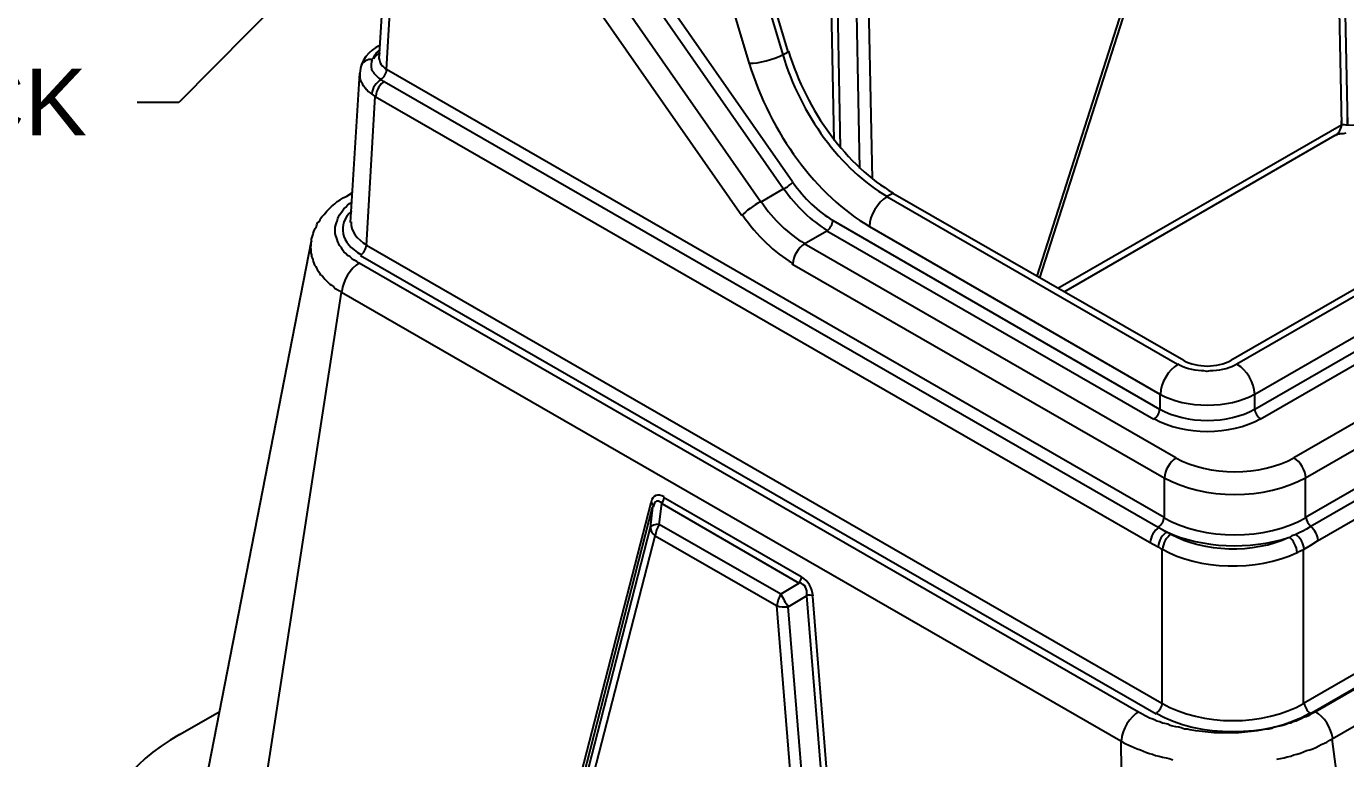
# Model space of a CAD drawing. Header units: feet. Extents: x -208 to 2089, y -974 to 342.
# Drawn here: x 766.12 to 805.63, y -572.62 to -550.7 of the extents above; entities that cross this region are included whole.
import ezdxf
from ezdxf import colors
from ezdxf.entities.mleader import LeaderData, LeaderLine
from ezdxf.math import Vec2, Vec3

# ---------------------------------------------------------------- set-up
doc = ezdxf.new("R2010")
doc.units = ezdxf.units.FT
doc.header["$MEASUREMENT"] = 0
doc.layers.add('EQUIPMENT', color=6, linetype='Continuous')
doc.layers.add('TEXT', color=1, linetype='Continuous')
doc.styles.add('NEI-A', font='arial.ttf', dxfattribs={"height": 0.1})

msp = doc.modelspace()

# ---------------------------------------------------------------- linework, layer by layer
at = {"layer": 'EQUIPMENT'}
for points in [[(855.03703, -530.28151), (802.19107, -560.70409)], [(855.20177, -530.39134), (802.37412, -560.81392)], [(803.0697, -562.46135), (855.93396, -532.02047)], [(804.16799, -566.4701), (804.25951, -566.41519), (804.31443, -566.37858), (804.36934, -566.36027), (804.589, -566.23214), (804.79035, -566.10401), (830.01436, -551.5883), (830.12419, -551.51508), (830.25233, -551.46017), (833.29092, -549.70291), (833.41906, -549.62969), (833.52889, -549.55647), (858.7529, -535.04076), (858.95425, -534.91263), (859.17391, -534.8028), (859.22883, -534.76619), (859.26543, -534.72958), (859.32035, -534.71128), (859.35696, -534.67467)], [(784.0144, -539.26917), (787.76689, -551.82626)], [(805.92525, -539.54374), (805.90694, -539.56205), (801.78836, -541.92337), (801.78836, -541.94167), (801.77006, -541.94167), (801.75175, -541.94167), (801.73345, -541.95998), (801.73345, -541.97828), (801.71514, -541.99659), (801.69684, -542.01489), (801.67853, -542.0332), (801.66023, -542.0515), (801.64192, -542.06981), (801.64192, -542.08811), (801.62362, -542.10641), (801.62362, -542.12472), (801.60531, -542.14302), (801.60531, -542.16133), (801.60531, -542.17963), (796.46167, -558.23294)], [(805.22967, -539.94645), (805.50424, -553.65674), (805.50424, -553.52861)], [(805.39441, -539.85492), (805.68729, -553.65674), (805.68729, -553.43709)], [(803.56393, -572.63882), (803.67376, -572.62052), (803.78359, -572.60221), (803.87511, -572.5656), (803.98494, -572.5473), (804.07646, -572.51069), (804.16799, -572.49238), (804.27782, -572.45577), (804.36934, -572.41916), (804.46086, -572.38255), (804.55239, -572.36425), (804.64391, -572.32764), (804.73544, -572.29103), (804.82696, -572.23612), (804.90018, -572.19951), (804.9917, -572.1629), (805.06492, -572.12629), (805.15645, -572.07137), (805.22967, -572.03476), (860.05254, -540.45898)], [(789.06653, -555.35909), (782.8795, -546.48126)], [(781.36021, -547.48803), (787.54723, -556.36585)], [(791.08005, -554.95638), (790.95192, -548.25683), (790.51261, -548.42157)], [(791.29971, -548.147), (791.44615, -555.26757)], [(776.69248, -551.67983), (776.87553, -548.60462)], [(790.31125, -554.11436), (790.20142, -548.60462)], [(790.38447, -548.49479), (790.4943, -554.33402)], [(789.04822, -557.81193), (800.19585, -564.21861), (800.19585, -565.40843), (776.91214, -551.99101), (777.09519, -548.75106)], [(829.02591, -549.26359), (804.07646, -563.61455)], [(829.79471, -551.16729), (804.57069, -565.683), (804.46086, -565.75622), (804.35103, -565.81113), (804.24121, -565.86605), (804.11307, -565.92096), (804.02155, -565.95757), (803.93002, -566.01248)], [(800.3972, -565.90265), (800.26906, -565.84774), (800.14093, -565.77452), (800.0128, -565.7013), (776.83892, -552.3571), (776.72909, -552.28388), (776.69248, -552.26558), (776.65587, -552.22897), (776.61926, -552.19236), (776.58265, -552.15575), (776.54604, -552.11914), (776.52774, -552.08253), (776.49113, -552.04592), (776.47282, -552.00931), (776.47282, -551.9727), (776.45452, -551.93609), (776.45452, -551.88118), (776.45452, -551.84457), (776.45452, -551.80796), (776.47282, -551.77135), (776.47282, -551.73474), (776.49113, -551.69813)], [(775.83216, -556.56721), (776.10673, -552.10084), (776.10673, -552.13745), (776.10673, -552.17405), (776.10673, -552.21066), (776.10673, -552.26558), (776.12503, -552.30219), (776.14334, -552.3388), (776.16164, -552.37541), (776.17995, -552.41202), (776.19825, -552.46693), (776.23486, -552.50354), (776.27147, -552.54015), (776.28978, -552.57676), (776.32639, -552.61337), (776.363, -552.64998), (776.41791, -552.68659), (776.45452, -552.7232), (776.50943, -552.75981), (776.56435, -552.79642), (799.75653, -566.14062), (800.0128, -566.28706), (800.12263, -566.36027), (800.12263, -570.97308), (776.30808, -557.26279), (776.56435, -552.79642)], [(805.50424, -553.65674), (797.01081, -558.54413)], [(829.392, -553.71166), (829.02591, -556.76856), (804.36934, -570.97308), (804.36934, -566.36027)], [(805.63237, -553.89471), (805.55915, -553.91301), (805.50424, -553.91301), (805.46763, -553.91301), (805.44932, -553.93132), (805.41271, -553.93132), (805.39441, -553.93132), (805.3761, -553.94962), (805.3578, -553.94962), (805.33949, -553.96793), (805.32119, -553.96793), (805.30288, -553.96793), (797.19386, -558.65395)], [(774.66065, -557.11635), (774.66065, -557.06144), (774.67895, -557.00652), (774.69726, -556.95161), (774.71556, -556.89669), (774.73387, -556.84178), (774.75217, -556.78686), (774.77048, -556.75025), (774.80709, -556.69534), (774.82539, -556.64043), (774.8437, -556.58551), (774.88031, -556.5489), (774.91692, -556.49399), (774.93522, -556.45738), (774.97183, -556.40246), (775.00844, -556.36585), (775.04505, -556.32924), (775.11827, -556.23772), (775.19149, -556.1645), (775.26471, -556.09128), (775.35623, -556.01806), (775.42945, -555.94484), (775.52097, -555.88993), (775.6125, -555.83501), (775.72233, -555.7801), (775.88707, -555.67027)], [(800.7816, -560.70409), (792.06851, -555.70688), (791.88547, -555.79841), (800.59855, -560.81392)], [(829.28217, -557.07974), (804.71713, -571.22935), (804.64391, -571.26596), (804.57069, -571.30257), (804.51578, -571.33918), (804.44256, -571.37579), (804.36934, -571.39409), (804.29612, -571.4307), (804.2229, -571.46731), (804.14968, -571.50392), (804.05816, -571.52223), (803.98494, -571.55884), (803.91172, -571.57714), (803.8202, -571.61375), (803.74698, -571.63206), (803.65545, -571.65036), (803.49071, -571.68697), (803.41749, -571.72358), (803.32597, -571.74189), (803.23444, -571.74189), (803.14292, -571.76019), (802.97817, -571.7968), (802.79513, -571.81511), (802.61208, -571.83341), (802.42903, -571.85171), (802.24598, -571.85171), (802.06293, -571.85171), (801.87989, -571.85171), (801.69684, -571.85171), (801.51379, -571.83341), (801.33074, -571.81511), (801.14769, -571.7968), (800.96465, -571.76019), (800.89143, -571.74189), (800.7999, -571.74189), (800.70838, -571.70528), (800.63516, -571.68697), (800.54364, -571.66867), (800.45211, -571.65036), (800.37889, -571.63206), (800.30567, -571.59545), (800.21415, -571.57714), (800.14093, -571.55884), (800.06771, -571.52223), (799.97619, -571.50392), (799.90297, -571.46731), (799.82975, -571.4307), (799.75653, -571.4124), (799.68331, -571.37579), (799.6284, -571.33918), (799.55518, -571.30257), (799.48196, -571.26596), (799.42704, -571.22935), (776.08842, -557.79363), (776.0152, -557.73871), (775.94199, -557.7021), (775.86877, -557.64719), (775.81385, -557.59228), (775.74063, -557.55567), (775.68572, -557.50075), (775.6308, -557.44584), (775.59419, -557.39092), (775.55758, -557.3177), (775.50267, -557.26279), (775.48437, -557.20787), (775.44776, -557.15296), (775.42945, -557.07974), (775.41115, -557.02483), (775.39284, -556.96991), (775.37454, -556.89669), (775.37454, -556.84178), (775.37454, -556.76856), (775.37454, -556.71365), (775.39284, -556.64043), (775.41115, -556.58551), (775.42945, -556.5306), (775.44776, -556.45738), (775.46606, -556.40246), (775.50267, -556.34755), (775.53928, -556.29263), (775.59419, -556.21942), (775.6308, -556.1645), (775.68572, -556.10959), (775.74063, -556.05467), (775.79555, -555.99976), (775.86877, -555.96315)], [(791.37293, -556.69534), (800.06771, -561.71086), (800.06771, -562.16848), (790.27464, -556.51229)], [(800.54364, -563.61455), (789.41432, -557.20787), (790.0916, -556.82347), (799.88466, -562.46135)], [(771.25596, -574.56083), (774.66065, -557.11635), (774.64234, -557.17127), (774.64234, -557.22618), (774.64234, -557.26279), (774.62404, -557.3177), (774.64234, -557.37262), (774.64234, -557.42753), (774.64234, -557.48245), (774.66065, -557.53736), (774.66065, -557.59228), (774.67895, -557.62889), (774.69726, -557.6838), (774.71556, -557.73871), (774.73387, -557.79363), (774.75217, -557.84854), (774.78878, -557.88515), (774.80709, -557.94007), (774.8437, -557.99498), (774.88031, -558.0499), (774.89861, -558.08651), (774.93522, -558.14142), (774.99014, -558.17803), (775.02675, -558.23294), (775.06335, -558.26955), (775.11827, -558.32447), (775.15488, -558.36108), (775.20979, -558.41599), (775.26471, -558.4526), (775.31962, -558.48921), (775.37454, -558.54413), (775.42945, -558.58073), (775.50267, -558.61734), (775.55758, -558.65395), (798.8962, -572.08968), (798.96942, -572.14459), (799.04264, -572.1812), (799.13417, -572.21781), (799.20739, -572.25442), (799.29891, -572.29103), (799.39043, -572.32764), (799.48196, -572.36425), (799.57348, -572.40086), (799.66501, -572.43747), (799.75653, -572.47408), (799.84805, -572.49238), (799.93958, -572.52899), (800.04941, -572.5473), (800.14093, -572.58391), (800.25076, -572.60221), (800.34228, -572.62052), (800.45211, -572.65713)], [(804.55239, -571.28427), (829.20895, -557.07974)], [(776.12503, -557.55567), (799.95788, -571.28427)], [(784.81981, -564.96911), (780.5731, -581.44343), (772.73865, -576.92214), (775.55758, -558.65395)], [(801.66023, -561.01527), (801.56871, -561.01527), (801.47718, -561.03358), (801.38566, -561.01527), (801.31244, -561.01527)], [(789.32279, -567.18399), (785.20421, -564.80437)], [(815.37052, -567.56839), (815.07765, -588.01485), (807.86556, -592.17004), (805.22967, -572.03476)], [(791.09836, -587.63045), (790.53091, -587.63045), (788.93839, -568.08093), (789.48754, -567.75144), (791.09836, -587.57554)], [(798.8962, -572.08968), (799.11586, -592.11513), (791.2631, -587.59384), (789.67059, -567.76974)], [(770.70681, -571.90663), (771.91493, -571.21105)]]:
    msp.add_lwpolyline(points, dxfattribs=at)
for points in [[(802.90496, -562.16848), (802.90496, -561.71086), (855.73261, -531.28828), (855.76922, -531.72759)], [(788.77365, -551.55169), (788.93839, -551.46017), (785.18591, -538.90307), (785.02117, -539.0129)], [(782.60493, -546.68261), (788.79195, -555.56044), (788.11468, -555.96315), (781.92765, -547.08532)], [(829.62996, -550.89272), (804.42425, -565.40843), (804.42425, -564.21861), (829.392, -549.84935), (829.392, -549.86765), (829.41031, -549.92256), (829.42861, -549.97748), (829.46522, -550.069), (829.48353, -550.16053), (829.50183, -550.21544), (829.52013, -550.27036)], [(789.26788, -567.36704), (788.71874, -567.69653), (785.07608, -565.60978), (785.1493, -564.98741)], [(788.5906, -568.04432), (790.16481, -587.46571), (780.79276, -582.0841), (784.94795, -565.95757)]]:
    msp.add_lwpolyline(points, close=True, dxfattribs=at)
for points in [[(796.38845, -558.17803), (801.47718, -542.28946, -0.18088695), (801.89819, -541.75862), (806.01677, -539.3973)], [(806.25067, -553.63818, -0.04552843), (806.25473, -553.67505), (805.68729, -553.65674, -0.02527617), (805.50906, -553.64342)], [(780.64632, -581.57156), (784.87473, -565.09724), (784.80151, -565.7013), (780.62801, -581.93766), (780.64632, -581.60817, -0.00699954), (780.6598, -581.55436)]]:
    msp.add_lwpolyline(points, format="xyb", dxfattribs=at)
for centre, radius, start, end in [((777.05427, -552.16236), 0.94954, 111.20714, 176.285185), ((790.52643, -566.88061), 1.98259, 204.051999, 217.093201)]:
    msp.add_arc(centre, radius, start, end, dxfattribs=at)
for points in [[(776.70377, -551.39897), (776.60201, -551.48174), (776.53161, -551.57594), (776.49713, -551.67544)], [(776.71867, -551.2742), (776.69738, -551.27522), (776.6779, -551.28073), (776.6608, -551.29058)], [(788.9476, -551.44085), (789.48604, -553.24022), (790.70815, -554.89567), (792.08225, -555.687)], [(776.50065, -551.69228), (776.3354, -551.67339), (776.1903, -551.74894), (776.14581, -551.87703)], [(776.71449, -551.48382), (776.62655, -551.53964), (776.55843, -551.60491), (776.514, -551.6759)], [(776.69305, -551.66601), (776.68571, -551.78524), (776.76596, -551.89966), (776.91466, -551.98198)], [(787.77138, -551.80858), (788.39156, -553.87714), (789.79606, -555.7812), (791.37385, -556.69238)], [(787.78309, -551.80514), (788.04696, -551.8123), (788.49177, -551.69488), (788.7819, -551.54148)], [(788.77215, -551.53877), (789.30366, -553.34193), (790.52187, -554.99939), (791.89679, -555.79007)], [(776.74211, -552.28721), (776.83159, -552.22924), (776.90444, -552.10244), (776.90934, -551.99614)], [(776.75108, -552.29008), (776.60131, -552.36911), (776.47883, -552.55325), (776.46961, -552.71326)], [(776.84396, -552.34122), (776.70625, -552.42781), (776.59384, -552.622), (776.58697, -552.78518)], [(805.31568, -553.96295), (805.41842, -553.90378), (805.48711, -553.79124), (805.51238, -553.64068)], [(788.79583, -555.57247), (788.89332, -555.52219), (789.01479, -555.4325), (789.06993, -555.3701)], [(789.06921, -555.35713), (789.41699, -555.85581), (789.83792, -556.25724), (790.27468, -556.50675)], [(775.89043, -555.73525), (775.82973, -555.73067), (775.77449, -555.74219), (775.7276, -555.76919)], [(788.7994, -555.55092), (789.17695, -556.0923), (789.63242, -556.52892), (790.1038, -556.8013)], [(791.89365, -555.80497), (791.61072, -555.96729), (791.37906, -556.3593), (791.3697, -556.69157)], [(788.10639, -555.9513), (787.90977, -556.05654), (787.66176, -556.23841), (787.54675, -556.3617)], [(788.12218, -555.94568), (788.49761, -556.48818), (788.95217, -556.92522), (789.42397, -557.19729)], [(775.86475, -556.22376), (775.4184, -556.6452), (775.5332, -557.18605), (776.14297, -557.53447)], [(775.85148, -556.55365), (775.83592, -556.81478), (776.00716, -557.06682), (776.32436, -557.24966)], [(787.56755, -556.34706), (788.00209, -556.97103), (788.52744, -557.47373), (789.07205, -557.78671)], [(790.09734, -556.81303), (790.18963, -556.75777), (790.26679, -556.62706), (790.27185, -556.51742)], [(776.13078, -557.54523), (776.22307, -557.48996), (776.30023, -557.35925), (776.30528, -557.24961)], [(789.42793, -557.21076), (789.23858, -557.32257), (789.08136, -557.5888), (789.07236, -557.81288)], [(776.09661, -557.78189), (775.82431, -557.93811), (775.59755, -558.30881), (775.57429, -558.63577)], [(800.60674, -560.82049), (800.32381, -560.9828), (800.09214, -561.37482), (800.08279, -561.70708)], [(800.60022, -560.80379), (800.79211, -560.91432), (801.04098, -560.98599), (801.30949, -561.00805)], [(800.78131, -560.70019), (801.17083, -560.92505), (801.80184, -560.92505), (802.19135, -560.70019)], [(801.66306, -561.00806), (801.93161, -560.98601), (802.18053, -560.91434), (802.37245, -560.80379)], [(802.90818, -561.70708), (802.89883, -561.37482), (802.66716, -560.9828), (802.38424, -560.82049)], [(800.06984, -561.71108), (800.8524, -562.1501), (802.12026, -562.1501), (802.90283, -561.71108)], [(799.89041, -562.45091), (799.9827, -562.39565), (800.05986, -562.26494), (800.06491, -562.1553)], [(799.90168, -562.45), (800.77715, -562.95327), (802.19552, -562.95327), (803.07099, -562.45)], [(800.06984, -562.15799), (800.85241, -562.61129), (802.12026, -562.61129), (802.90283, -562.15799)], [(802.90775, -562.1553), (802.91281, -562.26494), (802.98997, -562.39565), (803.08226, -562.45091)], [(800.55725, -563.61744), (800.3679, -563.72925), (800.21068, -563.99548), (800.20167, -564.21956)], [(800.54429, -563.61528), (801.51982, -564.17566), (803.10028, -564.17566), (804.07581, -563.61528)], [(804.43673, -564.21956), (804.42772, -563.99548), (804.2705, -563.72925), (804.08116, -563.61744)], [(800.19501, -564.21225), (801.36351, -564.8797), (803.25659, -564.8797), (804.42509, -564.21225)], [(785.22128, -564.78956), (785.02689, -564.67603), (784.88135, -564.73241), (784.82901, -564.94153)], [(785.15985, -564.97848), (785.03295, -564.86162), (784.93261, -564.90023), (784.88941, -565.08254)], [(785.15612, -564.97407), (785.19151, -564.91912), (785.21413, -564.85722), (785.21899, -564.80199)], [(784.88833, -565.07257), (784.88944, -565.03068), (784.86497, -564.98636), (784.82029, -564.94936)], [(785.07564, -565.60395), (784.93469, -565.6145), (784.83656, -565.65145), (784.81114, -565.70352)], [(785.0824, -565.60376), (785.01022, -565.71564), (784.96444, -565.8419), (784.95514, -565.95475)], [(800.02381, -565.68761), (800.11408, -565.63035), (800.1881, -565.50247), (800.19305, -565.39525)], [(800.19501, -565.40966), (801.36351, -566.09139), (803.25659, -566.09139), (804.42509, -565.40966)], [(804.44536, -565.39525), (804.44982, -565.49205), (804.51099, -565.60747), (804.59163, -565.67126)], [(804.80434, -566.09277), (804.79813, -565.94544), (804.70531, -565.77014), (804.58237, -565.67356)], [(784.81097, -565.70391), (784.80848, -565.79009), (784.85813, -565.88115), (784.949, -565.95705)], [(800.03614, -565.70373), (799.89844, -565.79032), (799.78602, -565.9845), (799.77915, -566.14768)], [(800.28215, -565.82695), (800.14133, -565.91048), (800.02414, -566.10895), (800.01711, -566.27581)], [(800.41028, -565.90017), (800.26947, -565.9837), (800.15228, -566.18217), (800.14524, -566.34903)], [(800.27739, -565.83794), (801.31784, -566.31974), (802.76247, -566.38546), (803.92073, -566.00367)], [(800.39882, -565.90027), (801.35596, -566.44991), (802.88269, -566.49173), (803.92638, -565.99688)], [(804.17576, -566.45206), (804.16989, -566.28436), (804.06458, -566.08044), (803.9373, -565.99034)], [(804.38518, -566.34801), (804.37752, -566.19018), (804.26959, -566.00247), (804.13503, -565.91294)], [(800.14009, -566.35391), (801.23064, -566.97684), (802.97017, -567.02423), (804.15932, -566.46341)], [(789.2747, -567.35369), (789.31009, -567.29874), (789.33271, -567.23685), (789.33757, -567.18161)], [(789.68116, -567.76184), (789.66081, -567.51153), (789.53412, -567.29788), (789.3397, -567.18601)], [(789.49347, -567.73193), (789.51889, -567.54283), (789.43599, -567.40225), (789.27002, -567.35304)], [(788.59333, -568.04356), (788.68769, -568.07678), (788.8155, -568.0904), (788.94865, -568.08142)], [(788.72505, -567.6905), (788.65288, -567.80239), (788.6071, -567.92864), (788.59779, -568.0415)], [(789.67072, -567.75063), (789.62444, -567.73484), (789.56172, -567.72845), (789.49636, -567.73288)], [(799.43523, -571.21761), (799.16293, -571.37383), (798.93617, -571.74454), (798.91291, -572.07149)], [(799.96363, -571.25552), (800.05592, -571.20025), (800.13308, -571.06955), (800.13813, -570.95991)], [(800.1401, -570.97432), (801.30859, -571.65605), (803.20168, -571.65605), (804.37017, -570.97432)], [(804.39044, -570.95991), (804.3955, -571.06955), (804.47266, -571.20025), (804.56495, -571.25552)], [(805.24361, -572.01517), (805.19965, -571.69996), (804.98198, -571.36375), (804.72725, -571.21761)], [(799.95899, -571.26633), (801.22755, -571.99803), (803.28272, -571.99803), (804.55128, -571.26633)], [(770.70939, -571.90045), (767.58193, -573.69829), (767.58193, -576.61317), (770.70939, -578.41101)]]:
    msp.add_open_spline(points, degree=3, dxfattribs=at)

# ---------------------------------------------------------------- leaders
at = {"layer": 'TEXT'}
ml = msp.add_multileader_mtext('Standard', dxfattribs=at)
ml.set_content('KIT, COVER WIND LOCK', color=256, style='NEI-A')
ml.set_leader_properties()
ml.build(insert=Vec2(0, 0))
ml.multileader.update_dxf_attribs({"dogleg_length": 0.0625, "arrow_head_size": 2.5, "scale": 20})
ctx = ml.context
ctx.base_point, ctx.scale, ctx.char_height, ctx.arrow_head_size, ctx.landing_gap_size, ctx.plane_origin = Vec3(742.73182, -552.97947), 20, 2, 2.5, 1.5, Vec3(678.41185, -598.22163)
ctx.text_align_type = 2
notes = []
notes.append((ctx, [(1, (1, 1, 0), (770.68851, -552.97947), (-1, 0), 1.25, [(0, [(781.94596, -541.60303)], 0, [])])]))
ctx.mtext.insert, ctx.mtext.width, ctx.mtext.alignment, ctx.mtext.line_spacing_factor, ctx.mtext.flow_direction = Vec3(767.93851, -551.96241), 24.0519796, 3, 0.9, 5
for ctx, leaders in notes:
    for number, flags, end, landing, length, lines in leaders:
        leader = LeaderData()
        leader.index, (leader.has_last_leader_line, leader.has_dogleg_vector, leader.attachment_direction) = number, flags
        leader.last_leader_point, leader.dogleg_vector, leader.dogleg_length = Vec3(end), Vec3(landing), length
        for number, points, colour, breaks in lines:
            line = LeaderLine()
            line.index, line.vertices, line.color, line.breaks = number, Vec3.list(points), colors.encode_raw_color(colour), breaks
            leader.lines.append(line)
        ctx.leaders.append(leader)

doc.saveas('drawing.dxf')
